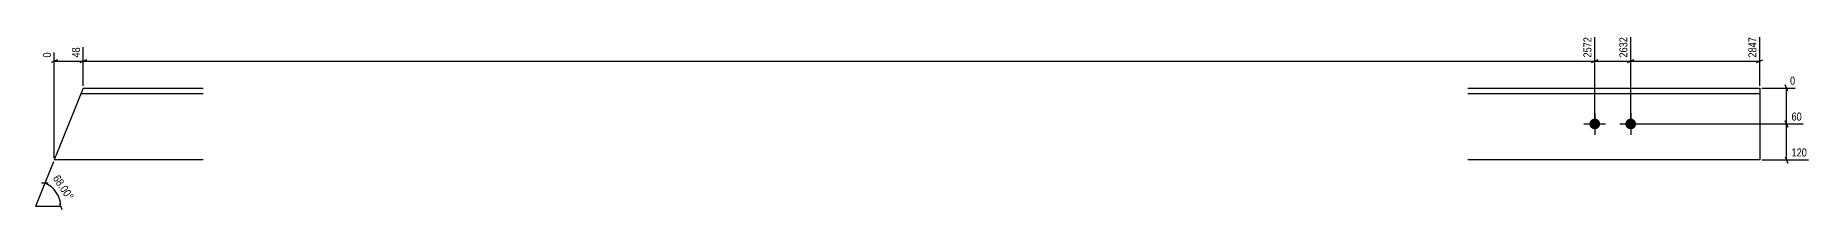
# Model space of a CAD drawing. Header units: millimetres. Extents: x 11 to 17060, y 6 to 301.
# Drawn here: x 8799 to 11760, y 11 to 301 of the extents above; entities that cross this region are included whole.
import ezdxf

# ---------------------------------------------------------------- set-up
doc = ezdxf.new("R2010")
doc.units = ezdxf.units.MM
doc.linetypes.add('DXK_LINE_DOT2', pattern=[3.9198, 1.9599, -1.9599])
doc.layers.add('MÅLSÆTNING', color=7, linetype='Continuous')
doc.layers.add('STÅL', color=7, linetype='Continuous')
doc.styles.add('Arial Narrow', font='ARIALN.TTF', dxfattribs={"height": 0.2})

msp = doc.modelspace()

# ---------------------------------------------------------------- hatches: boundary and pattern name
at = {"layer": 'STÅL', "linetype": 'Continuous'}
for points in [[(11402.6, 162.6, -1), (11402.6, 144.6, -1)], [(11462.6, 162.6, -1), (11462.6, 144.6, -1)]]:
    msp.add_hatch(color=3, dxfattribs=at).paths.add_polyline_path(points)

# ---------------------------------------------------------------- linework, layer by layer
at = {"layer": 'MÅLSÆTNING', "color": 7, "linetype": 'Continuous'}
for p, q in [((11402.6, 157.1), (11402.6, 298.7)), ((11402.6, 157.1), (11402.6, 298.7)), ((11462.6, 157.1), (11462.6, 298.7)), ((11678, 217.1), (11678, 298.7)), ((8830.6, 97.1), (8830.6, 273.1)), ((8879.1, 217.1), (8879.1, 281.6)), ((8879.1, 217.1), (8879.1, 281.6)), ((8835.9, 260.7), (8825.4, 256.5)), ((8830.6, 258.6), (8879.1, 258.6)), ((8884.4, 260.7), (8873.9, 256.5)), ((8873.9, 256.5), (8884.4, 260.7)), ((8879.1, 258.6), (11402.6, 258.6)), ((11407.9, 260.7), (11397.4, 256.5)), ((11397.4, 256.5), (11407.9, 260.7)), ((11402.6, 258.6), (11462.6, 258.6)), ((11457.4, 256.5), (11467.9, 260.7)), ((11672.7, 256.5), (11683.2, 260.7)), ((11681.5, 213.6), (11737.1, 213.6)), ((11724.7, 208.3), (11720.5, 218.8)), ((11722.6, 153.6), (11722.6, 213.6)), ((11466.1, 153.6), (11750.7, 153.6)), ((11466.1, 153.6), (11750.7, 153.6)), ((11720.5, 158.8), (11724.7, 148.3)), ((11724.7, 148.3), (11720.5, 158.8)), ((11722.6, 93.6), (11722.6, 153.6)), ((8829.3, 90.3), (8814.9, 54.7)), ((11681.5, 93.6), (11759.3, 93.6)), ((11720.5, 98.8), (11724.7, 88.3)), ((8814.9, 54.7), (8799.2, 15.8)), ((8820.6, 54.7), (8809.3, 54.7)), ((8841.2, 15.8), (8799.2, 15.8)), ((8839.1, 21), (8843.3, 10.5))]:
    msp.add_line(p, q, dxfattribs=at)
msp.add_arc((8799.2, 15.8), 42, 360, 67.9992, dxfattribs=at)
at = {"layer": 'STÅL', "color": 2, "linetype": 'Continuous'}
for p, q in [((8879.1, 213.6), (8833.3, 100.1)), ((8879.1, 213.6), (9079.1, 213.6)), ((11190.6, 213.6), (11678, 213.6)), ((11678, 213.6), (11678, 203.6)), ((9079.1, 203.6), (8875.1, 203.6)), ((11678, 203.6), (11190.6, 203.6)), ((11678, 203.6), (11678, 202.6)), ((11678, 202.6), (11678, 93.6)), ((8830.6, 93.6), (8830.8, 94.1)), ((9079.1, 93.6), (8830.6, 93.6)), ((8830.8, 94.1), (8833.3, 100.1)), ((11678, 93.6), (11190.6, 93.6))]:
    msp.add_line(p, q, dxfattribs=at)
at = {"layer": 'STÅL', "color": 7, "linetype": 'DXK_LINE_DOT2'}
for p, q in [((8879.1, 213.6), (8877.7, 210.1)), ((11678, 213.6), (11678, 195.6))]:
    msp.add_line(p, q, dxfattribs=at)
at = {"layer": 'STÅL', "color": 3, "linetype": 'Continuous'}
for p, q in [((11384.6, 153.6), (11420.6, 153.6)), ((11402.6, 171.6), (11402.6, 135.6)), ((11444.6, 153.6), (11480.6, 153.6)), ((11462.6, 171.6), (11462.6, 135.6))]:
    msp.add_line(p, q, dxfattribs=at)

# ---------------------------------------------------------------- next in the draw order: wipeouts: each hides what was drawn before it
at = {"color": 0, "linetype": 'Continuous'}
for points in [[(11399.8, 301.5), (11380.2, 301.5), (11380.2, 261.7), (11399.8, 261.7)], [(11459.8, 301.5), (11440.2, 301.5), (11440.2, 261.7), (11459.8, 261.7)], [(8827.8, 275.9), (8808.2, 275.9), (8808.2, 261.7), (8827.8, 261.7)], [(8876.3, 284.4), (8856.7, 284.4), (8856.7, 261.7), (8876.3, 261.7)], [(11739.9, 216.4), (11739.9, 236), (11725.8, 236), (11725.8, 216.4)], [(11751, 156.4), (11751, 176), (11728.3, 176), (11728.3, 156.4)], [(11759.5, 96.4), (11759.5, 116), (11728.3, 116), (11728.3, 96.4)]]:
    msp.add_wipeout(points, dxfattribs=at).dxf.layer = 'MÅLSÆTNING'
at = {"color": 0}
msp.add_wipeout([(8852.4, 20.6), (8868.6, 31.5), (8839.8, 74.2), (8823.6, 63.3)], dxfattribs=at).dxf.layer = 'MÅLSÆTNING'

# ---------------------------------------------------------------- next in the draw order: linework, layer by layer
at = {"layer": 'MÅLSÆTNING', "color": 7, "linetype": 'Continuous'}
for p, q in [((11462.6, 157.1), (11462.6, 298.7)), ((11467.9, 260.7), (11457.4, 256.5)), ((11462.6, 258.6), (11678, 258.6))]:
    msp.add_line(p, q, dxfattribs=at)

# ---------------------------------------------------------------- next in the draw order: texts
at = {"layer": 'MÅLSÆTNING', "color": 3, "linetype": 'Continuous', "style": 'Arial Narrow'}
for s, height, p in [('2572', 13.36, (11397, 264.5)), ('2632', 13.36, (11457, 264.5)), ('0', 13.4, (8825, 264.5)), ('48', 13.36, (8873.5, 264.5))]:
    msp.add_text(s, height=height, rotation=90.0002, dxfattribs=at).set_placement(p)
for s, height, p in [('0', 13.4, (11728.6, 219.2)), ('60', 13.36, (11731.1, 159.2)), ('120', 13.36, (11731.1, 99.2))]:
    msp.add_text(s, height=height, dxfattribs=at).set_placement(p)
at = {"layer": 'MÅLSÆTNING', "color": 3, "style": 'Arial Narrow'}
msp.add_text('68.00°', height=13.36, rotation=-56.0009, dxfattribs=at).set_placement((8827.5, 62.5))

# ---------------------------------------------------------------- next in the draw order: wipeouts: each hides what was drawn before it
at = {"color": 0, "linetype": 'Continuous'}
msp.add_wipeout([(11675.2, 301.5), (11655.6, 301.5), (11655.6, 261.7), (11675.2, 261.7)], dxfattribs=at).dxf.layer = 'MÅLSÆTNING'

# ---------------------------------------------------------------- next in the draw order: texts
at = {"layer": 'MÅLSÆTNING', "color": 3, "linetype": 'Continuous', "style": 'Arial Narrow'}
msp.add_text('2847', height=13.36, rotation=90.0002, dxfattribs=at).set_placement((11672.4, 264.5))

doc.saveas('drawing.dxf')
